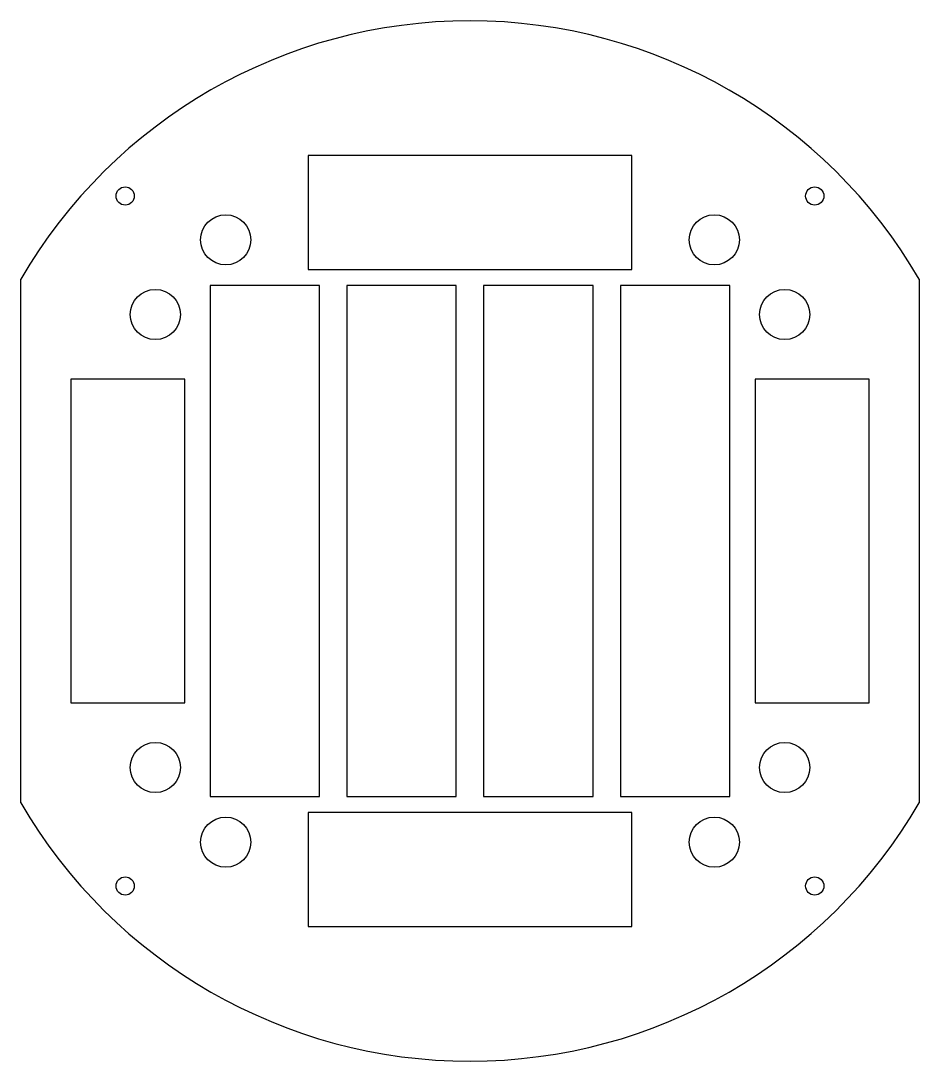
# Model space of a CAD drawing. Header units: millimetres. Extents: x 2190 to 2387, y 1719 to 1947.
import ezdxf

# ---------------------------------------------------------------- set-up
doc = ezdxf.new("R2010")
doc.units = ezdxf.units.MM
for name, color, linetype in [('holder_hole', 80, 'Continuous'), ('holder_outline', 1, 'Continuous'), ('holder_support', 140, 'Continuous')]:
    doc.layers.add(name, color=color, linetype=linetype)

# ---------------------------------------------------------------- blocks, each defined once
blk = doc.blocks.new('*U10')
at = {"layer": 'holder_support'}
blk.add_lwpolyline([(-12, 56), (-12, -56), (12, -56), (12, 56), (-12, 56)], dxfattribs=at)
blk = doc.blocks.new('*U11')
at = {"layer": 'holder_support', "color": 0, "linetype": 'ByBlock', "lineweight": -2, "transparency": 16777216}
for p in [(0, 0), (30, 0), (60, 0), (90, 0)]:
    blk.add_blockref('*U10', p, dxfattribs=at)
blk = doc.blocks.new('*U12')
at = {"layer": 'holder_support'}
blk.add_lwpolyline([(-12.5, 35.5), (-12.5, -35.5), (12.5, -35.5), (12.5, 35.5), (-12.5, 35.5)], dxfattribs=at)
blk = doc.blocks.new('*U13')
at = {"layer": 'holder_support', "color": 0, "linetype": 'ByBlock', "lineweight": -2, "transparency": 16777216}
for p in [(0, 0), (150, 0)]:
    blk.add_blockref('*U12', p, dxfattribs=at)
blk = doc.blocks.new('*U14')
at = {"layer": 'holder_support'}
blk.add_lwpolyline([(-12.5, 35.5), (-12.5, -35.5), (12.5, -35.5), (12.5, 35.5), (-12.5, 35.5)], dxfattribs=at)
blk = doc.blocks.new('*U15')
at = {"layer": 'holder_support', "color": 0, "linetype": 'ByBlock', "lineweight": -2, "transparency": 16777216}
for p in [(0, 0), (144, 0)]:
    blk.add_blockref('*U14', p, dxfattribs=at)

msp = doc.modelspace()

# ---------------------------------------------------------------- linework, layer by layer
at = {"layer": 'holder_hole'}
for centre in [(2212.58, 1908.69), (2363.78, 1908.69), (2212.58, 1757.49), (2363.78, 1757.49)]:
    msp.add_circle(centre, 2, dxfattribs=at)
at = {"layer": 'holder_outline'}
for p, q in [((2189.68, 1775.69), (2189.68, 1890.49)), ((2386.68, 1890.48), (2386.68, 1775.71))]:
    msp.add_line(p, q, dxfattribs=at)
for start, end in [(30.2232, 149.7686), (210.2314, 329.7768)]:
    msp.add_arc((2288.18, 1833.09), 114, start, end, dxfattribs=at)
at = {"layer": 'holder_support'}
for centre in [(2234.62, 1899.09), (2341.75, 1899.09), (2219.18, 1882.73), (2357.18, 1882.73), (2219.18, 1783.45), (2357.18, 1783.45), (2234.62, 1767.09), (2341.75, 1767.09)]:
    msp.add_circle(centre, 5.5, dxfattribs=at)

# ---------------------------------------------------------------- block references
at = {"layer": 'holder_support', "rotation": 90}
msp.add_blockref('*U15', (2288.18, 1761.09), dxfattribs=at)
at = {"layer": 'holder_support'}
for name, p in [('*U11', (2243.18, 1833.09)), ('*U13', (2213.18, 1833.09))]:
    msp.add_blockref(name, p, dxfattribs=at)

doc.saveas('drawing.dxf')
